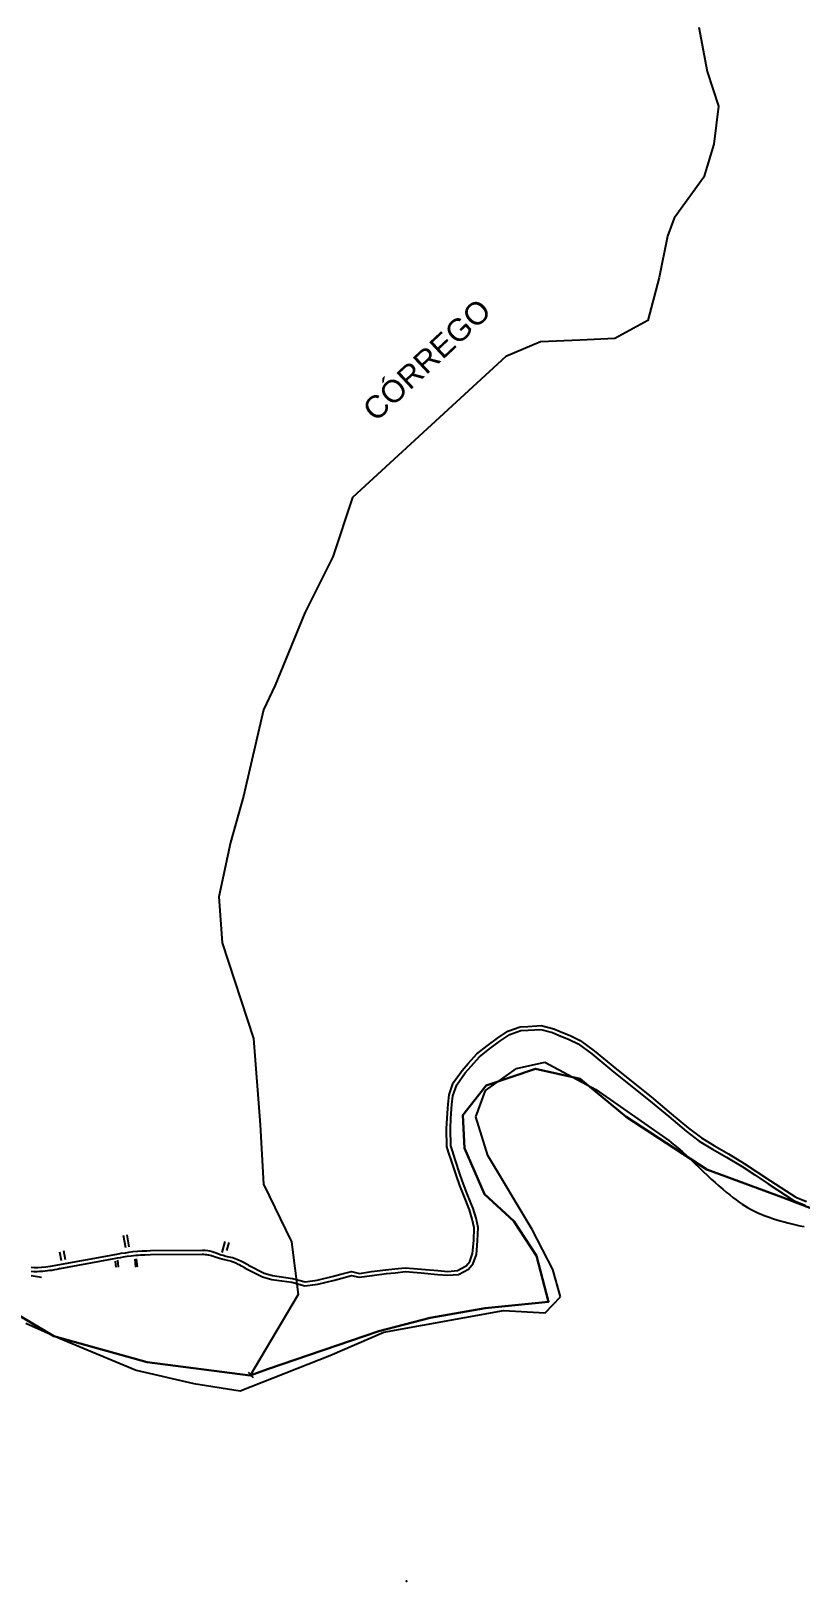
# Model space of a CAD drawing. Header units: millimetres. Extents: x 583 to 26013, y 350 to 21391.
# Drawn here: x 13591 to 14976, y 5322 to 8112 of the extents above; entities that cross this region are included whole.
import ezdxf

# ---------------------------------------------------------------- set-up
doc = ezdxf.new("R2010")
doc.units = ezdxf.units.MM
for name, color, linetype in [('105-QUADRAS_ESTRADAS', 80, 'Continuous'), ('110-CERCA_DE_ARAME', 10, 'Continuous'), ('1141-_REAS_POLIGONAIS', 170, 'Continuous'), ('divisa municipio', 40, 'Continuous'), ('ESTRADA ROMEIROS', 210, 'Continuous'), ('LINE', 7, 'Continuous'), ('RIOS', 140, 'Continuous'), ('TORRES', 7, 'Continuous')]:
    doc.layers.add(name, color=color, linetype=linetype)
doc.styles.add('EU', font='arial.ttf', dxfattribs={"height": 10})

# ---------------------------------------------------------------- blocks, each defined once
blk = doc.blocks.new('A$C17847469')
at = {"layer": 'LINE', "color": 1, "lineweight": 25}
blk.add_point((4.2, 4.2), dxfattribs=at)

msp = doc.modelspace()

# ---------------------------------------------------------------- linework, layer by layer
at = {"color": 2, "lineweight": 25}
msp.add_line((13981.97056, 5697.62449), (13990.93628, 5687.82697), dxfattribs=at)
at = {"layer": '105-QUADRAS_ESTRADAS', "color": 0, "linetype": 'Continuous'}
for p, q in [((13761.81551, 5921.40241), (13757.41551, 5943.90241)), ((13767.71551, 5923.60241), (13764.11551, 5944.70241)), ((13653.11551, 5899.80241), (13650.31551, 5916.40241)), ((13904.81551, 5916.70241), (13900.21551, 5916.70241)), ((13940.41551, 5932.80241), (13934.61551, 5913.10241)), ((13947.41551, 5931.40241), (13943.01551, 5916.60241)), ((13646.01551, 5898.20241), (13643.11551, 5913.60241)), ((13744.51551, 5886.50241), (13743.21551, 5897.60241)), ((13780.11551, 5886.70241), (13778.71551, 5901.40241)), ((13782.61551, 5887.40241), (13781.31551, 5901.90241)), ((13902.11551, 5909.50241), (13899.61551, 5909.60241)), ((13905.61551, 5909.00241), (13902.11551, 5909.50241)), ((13908.01551, 5908.70241), (13905.61551, 5909.00241)), ((13928.61551, 5910.40241), (13924.71551, 5911.80241)), ((13926.81551, 5903.30241), (13924.81551, 5904.10241)), ((13930.31551, 5902.30241), (13926.81551, 5903.30241)), ((13933.41551, 5908.60241), (13928.61551, 5910.40241)), ((13937.11551, 5907.50241), (13933.41551, 5908.60241)), ((13591.21551, 5871.10241), (13591.21551, 5871.10241)), ((13642.71551, 5883.90241), (13637.81551, 5882.80241)), ((13643.61551, 5884.20241), (13642.71551, 5884.00241)), ((13643.31551, 5883.90241), (13642.81551, 5883.90241))]:
    msp.add_line(p, q, dxfattribs=at)
at = {"layer": '110-CERCA_DE_ARAME', "color": 0, "linetype": 'Continuous'}
msp.add_line((13609.81551, 5868.10241), (13591.21551, 5871.00241), dxfattribs=at)
at = {"layer": '1141-_REAS_POLIGONAIS', "color": 0, "linetype": 'Continuous'}
for p, q in [((14739.23551, 6114.71441), (14747.41651, 6108.30141)), ((14747.41651, 6108.30141), (14755.47751, 6101.58241)), ((14794.06951, 6065.92141), (14801.46351, 6058.87741)), ((14801.46351, 6058.87741), (14808.74951, 6052.02241)), ((14886.23051, 5991.35741), (14891.10151, 5988.81641)), ((14891.10151, 5988.81641), (14895.99251, 5986.42541)), ((14895.99251, 5986.42541), (14900.94551, 5984.14841)), ((14900.94551, 5984.14841), (14905.99451, 5981.96741)), ((14905.99451, 5981.96741), (14911.17351, 5979.86941))]:
    msp.add_line(p, q, dxfattribs=at)
at = {"layer": 'divisa municipio', "color": 0, "linetype": 'Continuous'}
for p, q in [((14465.25451, 6244.34541), (14516.40051, 6255.83141)), ((14516.40051, 6255.83141), (14608.20551, 6206.76041)), ((14409.11951, 6204.62141), (14465.25451, 6244.34541)), ((14392.16151, 6157.30341), (14409.11951, 6204.62141)), ((14608.20551, 6206.76041), (14739.23551, 6114.71441)), ((14413.79751, 6087.78641), (14392.16151, 6157.30341)), ((14493.44351, 5954.54841), (14413.79751, 6087.78641)), ((14755.47751, 6101.58241), (14763.42151, 6094.63041)), ((14763.42151, 6094.63041), (14771.24951, 6087.51741)), ((14771.24951, 6087.51741), (14778.96551, 6080.31241)), ((14778.96551, 6080.31241), (14786.57151, 6073.09041)), ((14786.57151, 6073.09041), (14794.06951, 6065.92141)), ((14808.74951, 6052.02241), (14815.91151, 6045.39341)), ((14815.91151, 6045.39341), (14822.92551, 6039.01741)), ((14822.92551, 6039.01741), (14829.76951, 6032.92441)), ((14829.76951, 6032.92441), (14836.42051, 6027.14241)), ((14836.42051, 6027.14241), (14842.85551, 6021.70041)), ((14842.85551, 6021.70041), (14849.05251, 6016.62541)), ((14849.05251, 6016.62541), (14854.98851, 6011.94641)), ((14854.98851, 6011.94641), (14860.65151, 6007.68241)), ((14860.65151, 6007.68241), (14866.07451, 6003.80341)), ((14866.07451, 6003.80341), (14871.30051, 6000.27041)), ((14871.30051, 6000.27041), (14876.37251, 5997.04541)), ((14876.37251, 5997.04541), (14881.33451, 5994.08741)), ((14881.33451, 5994.08741), (14886.23051, 5991.35741)), ((14911.17351, 5979.86941), (14916.51651, 5977.84041)), ((14916.51651, 5977.84041), (14922.05551, 5975.86641)), ((14922.05551, 5975.86641), (14927.82551, 5973.93441)), ((14927.82551, 5973.93441), (14933.85951, 5972.02941)), ((14933.85951, 5972.02941), (14940.19051, 5970.13741)), ((14530.86751, 5882.69441), (14493.44351, 5954.54841)), ((14940.19051, 5970.13741), (14946.83751, 5968.25241)), ((14946.83751, 5968.25241), (14953.75551, 5966.39141)), ((14953.75551, 5966.39141), (14960.88651, 5964.57741)), ((14960.88651, 5964.57741), (14968.17151, 5962.83341)), ((14968.17151, 5962.83341), (14975.55051, 5961.18541)), ((14975.55051, 5961.18541), (14982.96551, 5959.65441)), ((14544.31651, 5833.03941), (14530.86751, 5882.69441)), ((14516.83351, 5804.41541), (14544.31651, 5833.03941)), ((14226.22151, 5769.56041), (14441.98651, 5808.50441)), ((14441.98651, 5808.50441), (14516.83351, 5804.41541)), ((13582.15451, 5785.69041), (13643.55251, 5758.23441)), ((13643.55251, 5758.23441), (13780.24051, 5701.21241)), ((14129.15451, 5727.49941), (14226.22151, 5769.56041)), ((13967.94251, 5664.40941), (14129.15451, 5727.49941)), ((13780.24051, 5701.21241), (13884.32451, 5677.26041)), ((13884.32451, 5677.26041), (13967.94251, 5664.40941))]:
    msp.add_line(p, q, dxfattribs=at)
at = {"layer": 'ESTRADA ROMEIROS', "color": 0, "linetype": 'Continuous'}
for p, q in [((13782.61551, 5915.10241), (13774.61551, 5914.10241)), ((13791.11551, 5915.60241), (13782.61551, 5915.10241)), ((13799.51551, 5915.80241), (13791.11551, 5915.60241)), ((13806.21551, 5915.90241), (13799.51551, 5915.80241)), ((13900.21551, 5916.70241), (13806.21551, 5915.90241)), ((13909.51551, 5916.20241), (13904.81551, 5916.70241)), ((13913.41551, 5915.30241), (13909.51551, 5916.20241)), ((13917.41551, 5914.30241), (13913.41551, 5915.30241)), ((13625.41551, 5887.80241), (13617.81551, 5886.70241)), ((13745.11551, 5909.70241), (13625.41551, 5887.80241)), ((13746.91551, 5902.90241), (13643.31551, 5884.00241)), ((13752.81551, 5911.10241), (13745.11551, 5909.70241)), ((13751.91551, 5903.70241), (13746.91551, 5902.90241)), ((13748.81551, 5886.50241), (13747.31551, 5899.50241)), ((13757.11551, 5904.70241), (13751.91551, 5903.70241)), ((13760.61551, 5912.20241), (13752.81551, 5911.10241)), ((13764.41551, 5906.00241), (13757.11551, 5904.70241)), ((13766.91551, 5913.30241), (13760.61551, 5912.20241)), ((13771.41551, 5906.70241), (13764.41551, 5906.00241)), ((13774.61551, 5914.10241), (13766.91551, 5913.30241)), ((13775.81551, 5907.20241), (13771.41551, 5906.70241)), ((13780.11551, 5907.50241), (13775.81551, 5907.20241)), ((13784.21551, 5907.90241), (13780.11551, 5907.50241)), ((13788.21551, 5908.20241), (13784.21551, 5907.90241)), ((13791.71551, 5908.60241), (13788.21551, 5908.20241)), ((13796.21551, 5908.60241), (13791.71551, 5908.60241)), ((13791.71551, 5908.60241), (13791.71551, 5908.60241)), ((13806.11551, 5908.70241), (13796.21551, 5908.60241)), ((13899.61551, 5909.60241), (13806.11551, 5908.70241)), ((13910.31551, 5908.30241), (13908.01551, 5908.70241)), ((13911.31551, 5908.10241), (13910.31551, 5908.30241)), ((13913.61551, 5907.60241), (13911.31551, 5908.10241)), ((13916.41551, 5906.90241), (13913.61551, 5907.60241)), ((13917.11551, 5906.70241), (13916.41551, 5906.90241)), ((13919.61551, 5905.90241), (13917.11551, 5906.70241)), ((13924.71551, 5911.80241), (13917.41551, 5914.30241)), ((13922.51551, 5904.80241), (13919.61551, 5905.90241)), ((13924.81551, 5904.10241), (13922.51551, 5904.80241)), ((13935.01551, 5901.20241), (13930.31551, 5902.30241)), ((13950.21551, 5897.50241), (13935.01551, 5901.20241)), ((13941.81551, 5906.20241), (13937.11551, 5907.50241)), ((13954.21551, 5903.30241), (13941.81551, 5906.20241)), ((13955.31551, 5895.80241), (13950.21551, 5897.50241)), ((13956.01551, 5902.80241), (13954.21551, 5903.30241)), ((13959.91551, 5893.80241), (13955.31551, 5895.80241)), ((13958.91551, 5901.80241), (13956.01551, 5902.80241)), ((13961.51551, 5900.80241), (13958.91551, 5901.80241)), ((13964.31551, 5891.70241), (13959.91551, 5893.80241)), ((13965.91551, 5899.00241), (13961.51551, 5900.80241)), ((13967.51551, 5890.20241), (13964.31551, 5891.70241)), ((13969.21551, 5897.50241), (13965.91551, 5899.00241)), ((13970.41551, 5888.50241), (13967.51551, 5890.20241)), ((13972.31551, 5895.90241), (13969.21551, 5897.50241)), ((13976.61551, 5884.90241), (13970.41551, 5888.50241)), ((13983.01551, 5890.40241), (13972.31551, 5895.90241)), ((13596.61551, 5885.80241), (13591.21551, 5886.00241)), ((13591.21551, 5885.70241), (13591.21551, 5885.70241)), ((13591.31551, 5878.40241), (13591.21551, 5878.40241)), ((13596.21551, 5878.60241), (13591.31551, 5878.90241)), ((13598.81551, 5878.50241), (13596.21551, 5878.60241)), ((13603.71551, 5885.70241), (13596.61551, 5885.80241)), ((13602.21551, 5878.60241), (13598.81551, 5878.50241)), ((13606.41551, 5878.80241), (13602.21551, 5878.60241)), ((13610.31551, 5886.10241), (13603.71551, 5885.70241)), ((13609.71551, 5879.00241), (13606.41551, 5878.80241)), ((13612.61551, 5879.10241), (13609.71551, 5879.00241)), ((13617.81551, 5886.70241), (13610.31551, 5886.10241)), ((13616.41551, 5879.50241), (13612.61551, 5879.10241)), ((13620.71551, 5880.00241), (13616.41551, 5879.50241)), ((13624.71551, 5880.60241), (13620.71551, 5880.00241)), ((13628.81551, 5881.00241), (13624.71551, 5880.60241)), ((13633.61551, 5882.10241), (13628.81551, 5881.00241)), ((13637.81551, 5882.80241), (13633.61551, 5882.10241))]:
    msp.add_line(p, q, dxfattribs=at)
for points in [[(13976.61551, 5884.90241), (14008.20867, 5869.41566), (14024.48102, 5864.70712), (14060.85415, 5859.71946), (14084.44642, 5853.34887), (14107.36025, 5856.41139), (14137.31067, 5863.56115), (14150.52499, 5867.1569), (14168.19759, 5871.96578), (14182.04525, 5868.41967), (14205.33331, 5871.83067), (14230.92778, 5875.0514), (14246.86342, 5876.75902), (14265.15025, 5878.6971), (14278.91562, 5877.51933), (14293.73245, 5876.25159), (14322.96138, 5873.75074), (14341.44786, 5872.16903), (14360.90102, 5873.80324), (14378.99871, 5883.34654), (14387.21648, 5893.35846), (14392.94015, 5909.72728), (14395.2877, 5934.38065), (14395.97519, 5958.14115), (14392.43654, 5974.77625), (14387.06471, 5992.40089), (14376.65117, 6018.59689), (14369.51281, 6036.08276), (14363.90024, 6053.0821), (14354.81457, 6080.60076), (14349.72194, 6096.0253), (14346.81545, 6104.82847), (14346.48109, 6135.72095), (14347.28473, 6154.99628), (14348.95732, 6179.43353), (14350.79027, 6195.07594), (14357.669, 6215.10218), (14372.93525, 6236.46212), (14383.37427, 6248.78038), (14398.48928, 6265.38374), (14416.6736, 6279.77357), (14434.93906, 6293.29216), (14452.94318, 6305.40509), (14473.25539, 6312.5907), (14486.0613, 6313.23365), (14508.97886, 6314.38427), (14529.93406, 6309.02786), (14541.04614, 6304.46383), (14560.09464, 6296.64008), (14576.46252, 6288.58756), (14600.60121, 6270.62131), (14640.62971, 6237.78409), (14703.10792, 6188.1849), (14739.46068, 6157.65807), (14770.7484, 6131.39383), (14794.16352, 6113.81062), (14817.89097, 6099.20024), (14843.57455, 6084.66801), (14871.3855, 6067.70031), (14894.21843, 6052.66877), (14918.44599, 6036.45817), (14965.14598, 6006.32415), (14985.06356, 5998.10456)], [(13983.01551, 5890.40241), (14010.6609, 5875.99324), (14025.93703, 5871.57296), (14062.24771, 5866.59387), (14084.9133, 5860.47351), (14106.08061, 5863.3026), (14135.57859, 5870.34436), (14148.68705, 5873.9113), (14168.14335, 5879.20555), (14182.42082, 5875.54937), (14204.389, 5878.76704), (14230.11781, 5882.00468), (14246.12164, 5883.71961), (14265.0791, 5885.72877), (14279.51236, 5884.49385), (14294.32919, 5883.22611), (14323.55812, 5880.72526), (14341.45327, 5879.19414), (14358.89575, 5880.65944), (14374.48414, 5888.87953), (14381.0184, 5896.84038), (14386.05217, 5911.23619), (14388.29732, 5934.81413), (14388.95386, 5957.50514), (14385.65259, 5973.02433), (14380.45308, 5990.0836), (14370.15821, 6015.98107), (14362.94114, 6033.65975), (14357.25316, 6050.88748), (14348.16749, 6078.40614), (14343.07487, 6093.83068), (14339.82763, 6103.66591), (14339.47951, 6135.82894), (14340.2947, 6155.38114), (14341.9852, 6180.08024), (14343.92543, 6196.63813), (14351.38034, 6218.34181), (14367.40821, 6240.76738), (14378.1143, 6253.40079), (14393.69753, 6270.51847), (14412.41843, 6285.33291), (14430.90112, 6299.01228), (14449.77201, 6311.70836), (14471.88402, 6319.53067), (14485.7103, 6320.22484), (14509.68597, 6321.42859), (14532.1413, 6315.68873), (14543.70565, 6310.93893), (14562.97272, 6303.02542), (14580.12777, 6294.58563), (14604.91318, 6276.13803), (14645.02599, 6243.23165), (14707.53569, 6193.60746), (14743.9622, 6163.01869), (14775.10357, 6136.87731), (14798.10871, 6119.60196), (14821.45092, 6105.2288), (14847.12199, 6090.70365), (14875.13404, 6073.61326), (14898.08936, 6058.50114), (14922.29027, 6042.30838), (14968.40562, 6012.55161), (14987.02623, 6004.86725)]]:
    msp.add_lwpolyline(points, dxfattribs=at)
at = {"layer": 'RIOS', "lineweight": 25, "flags": 128}
msp.add_lwpolyline([(14793.56328, 8118.85648), (14808.39483, 8038.8038), (14829.17624, 7976.52078), (14820.25144, 7908.32304), (14802.44496, 7849.02287), (14749.02552, 7774.88491), (14737.1689, 7742.25197), (14722.33736, 7668.11402), (14701.55594, 7591.0187), (14642.18664, 7558.41125), (14579.88552, 7555.45389), (14508.6596, 7552.47104), (14446.31536, 7525.77832), (14170.07778, 7272.33766), (14134.46482, 7165.59226), (14083.9772, 7064.76158), (14030.55776, 6934.28081), (14009.81946, 6889.81844), (13973.99093, 6734.32758), (13950.2777, 6651.29205), (13929.49629, 6553.44423), (13935.44615, 6470.40869), (13991.79741, 6298.42291), (14003.8696, 6142.67711), (14009.77635, 6035.93171), (14060.26397, 5932.14367), (14072.12059, 5837.25321), (13985.61523, 5691.94597)], dxfattribs=at)
at = {"layer": 'RIOS', "lineweight": 30, "flags": 128}
for points in [[(13985.56178, 5691.85619), (14016.69738, 5703.37906), (14217.35076, 5771.36426), (14309.60497, 5795.5624), (14408.7782, 5812.8469), (14522.94311, 5824.36977), (14501.03276, 5907.33486), (14460.67122, 5969.55862), (14407.46878, 6018.13656), (14371.85582, 6101.1721), (14368.88088, 6160.47226), (14410.44371, 6213.85771), (14499.47611, 6243.50779), (14579.58371, 6225.71265), (14662.66625, 6157.5149), (14808.09302, 6062.62444), (14944.595, 6012.22184), (15122.6598, 5943.99861)], [(13985.56178, 5691.85619), (13800.38934, 5715.84392), (13632.5517, 5762.80236), (13520.58802, 5828.61291)]]:
    msp.add_lwpolyline(points, dxfattribs=at)

# ---------------------------------------------------------------- block references
at = {"layer": 'TORRES', "color": 1, "lineweight": 25, "xscale": 1.536000000021886, "yscale": 1.536000000312924, "zscale": 1.536}
msp.add_blockref('A$C17847469', (14260.89115, 5315.29313), dxfattribs=at)

# ---------------------------------------------------------------- texts
at = {"layer": 'RIOS', "lineweight": 25, "insert": (14184.52262, 7436.04652), "char_height": 40, "width": 446.4554511, "attachment_point": 1, "rotation": 43.06851086, "style": 'EU'}
msp.add_mtext('CÓRREGO ', dxfattribs=at)

doc.saveas('drawing.dxf')
